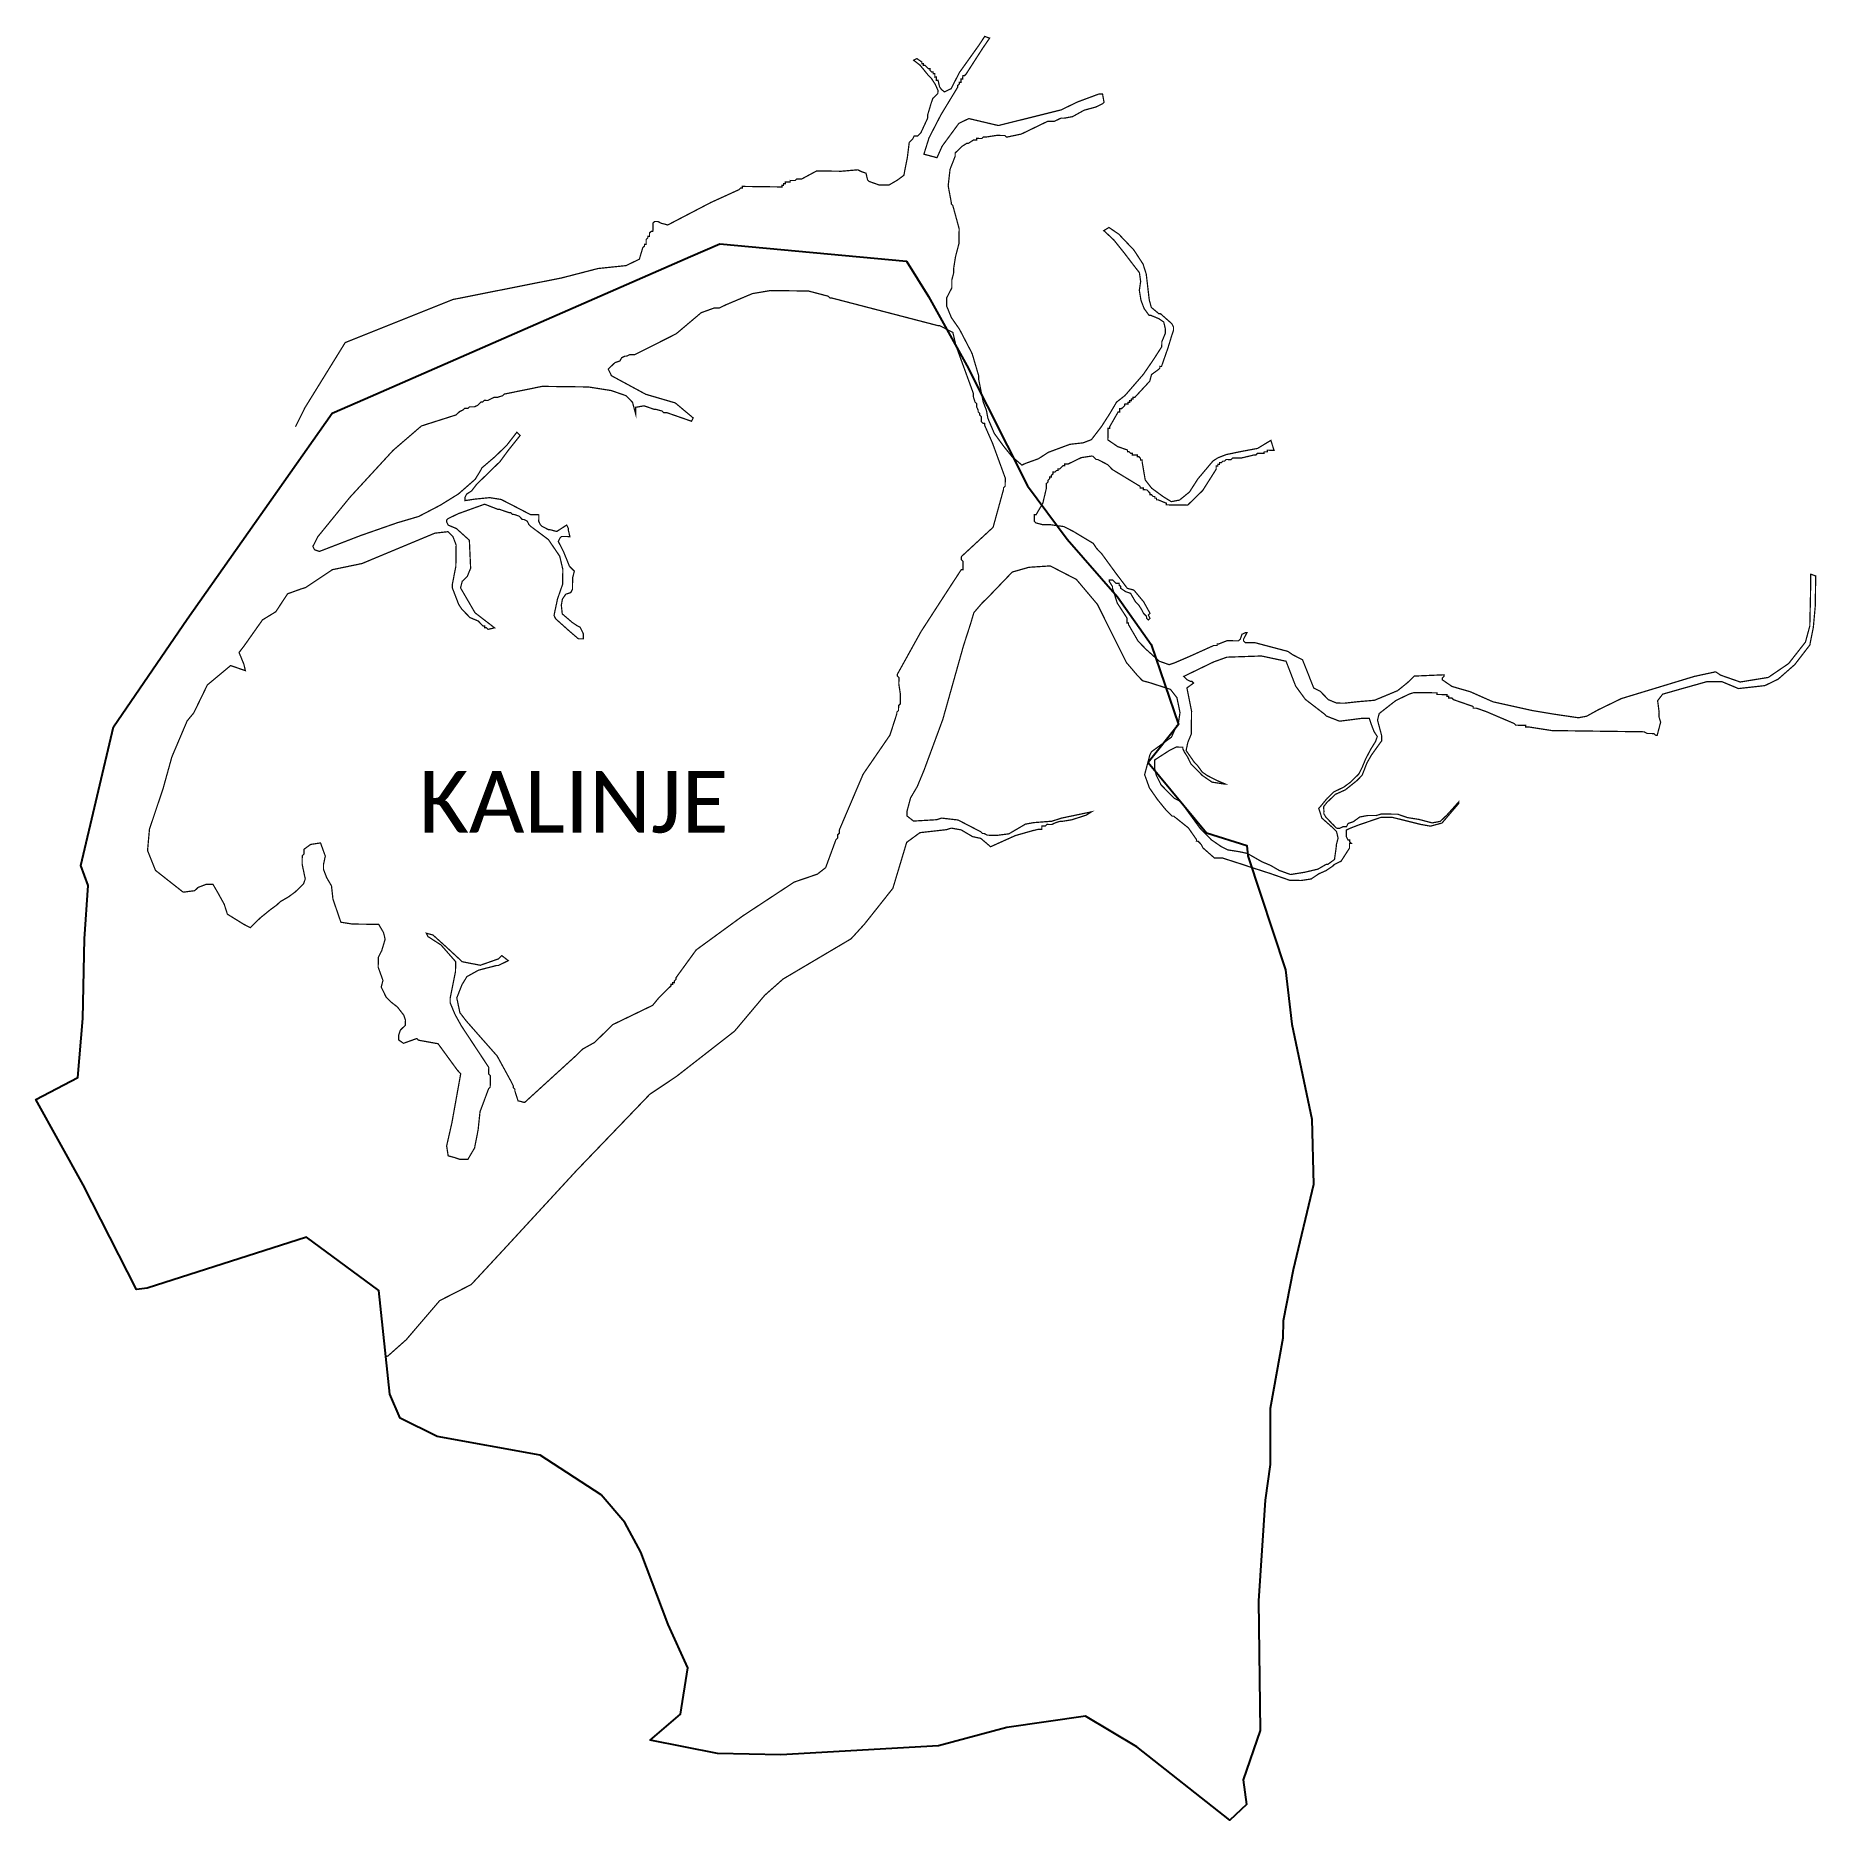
# Model space of a CAD drawing. Header units: metres. Extents: x 290275 to 294609, y 1993059 to 1997402.
import ezdxf

# ---------------------------------------------------------------- set-up
doc = ezdxf.new("R2010")
doc.units = ezdxf.units.M
for name, color, linetype in [('LOW TIDE LINE', 5, 'Continuous'), ('village', 3, 'Continuous'), ('VILLAGE NAME', 250, 'Continuous')]:
    doc.layers.add(name, color=color, linetype=linetype)
doc.styles.get("Standard").update_dxf_attribs({"font": 'calibri.ttf'})

msp = doc.modelspace()

# ---------------------------------------------------------------- linework, layer by layer
at = {"layer": 'LOW TIDE LINE', "lineweight": 18}
msp.add_lwpolyline([(291127.4, 1994186.8, 3.01, 3.01, 0), (291132.5, 1994189, 3.01, 3.01, 0), (291177, 1994228.5, 3.01, 3.01, 0), (291258.4, 1994323.6, 3.01, 3.01, 0), (291335.1, 1994362.7, 3.01, 3.01, 0), (291412.3, 1994445.8, 3.01, 3.01, 0), (291591.1, 1994639.8, 3.01, 3.01, 0), (291769.9, 1994825.9, 3.01, 3.01, 0), (291834.5, 1994869.1, 3.01, 3.01, 0), (291976.2, 1994979.5, 3.01, 3.01, 0), (292049.5, 1995066.7, 3.01, 3.01, 0), (292094.1, 1995106.2, 3.01, 3.01, 0), (292259.7, 1995204.2, 3.01, 3.01, 0), (292292.2, 1995239.8, 3.01, 3.01, 0), (292361.4, 1995327.1, 3.01, 3.01, 0), (292395, 1995438.9, 3.01, 3.01, 0), (292427.3, 1995462.5, 3.01, 3.01, 0), (292491.5, 1995469.7, 3.01, 3.01, 0), (292503.6, 1995473.5, 3.01, 3.01, 0), (292527.6, 1995469.2, 3.01, 3.01, 0), (292555.4, 1995452.8, 3.01, 3.01, 0), (292575.4, 1995448.5, 3.01, 3.01, 0), (292599.2, 1995428.2, 3.01, 3.01, 0), (292659.6, 1995455.4, 3.01, 3.01, 0), (292699.8, 1995466.9, 3.01, 3.01, 0), (292715.9, 1995470.7, 3.01, 3.01, 0), (292723.9, 1995470.6, 3.01, 3.01, 0), (292724, 1995478.6, 3.01, 3.01, 0), (292732.1, 1995478.5, 3.01, 3.01, 0), (292736.1, 1995482.5, 3.01, 3.01, 0), (292748.1, 1995482.3, 3.01, 3.01, 0), (292756.2, 1995486.2, 3.01, 3.01, 0), (292768.3, 1995490.1, 3.01, 3.01, 0), (292775.3, 1995490.3, 3.01, 3.01, 0), (292796.4, 1995493.7, 3.01, 3.01, 0), (292832, 1995505.1, 3.01, 3.01, 0), (292844.7, 1995513.1, 3.01, 3.01, 0), (292772.4, 1995498, 3.01, 3.01, 0), (292748.2, 1995490.3, 3.01, 3.01, 0), (292704.1, 1995486.9, 3.01, 3.01, 0), (292684, 1995483.2, 3.01, 3.01, 0), (292643.7, 1995459.6, 3.01, 3.01, 0), (292615.6, 1995456, 3.01, 3.01, 0), (292591.5, 1995456.3, 3.01, 3.01, 0), (292583.6, 1995460.4, 3.01, 3.01, 0), (292579.6, 1995460.5, 3.01, 3.01, 0), (292575.6, 1995464.5, 3.01, 3.01, 0), (292519.9, 1995493.3, 3.01, 3.01, 0), (292479.9, 1995497.9, 3.01, 3.01, 0), (292467.8, 1995494, 3.01, 3.01, 0), (292411.7, 1995490.7, 3.01, 3.01, 0), (292395.8, 1995503, 3.01, 3.01, 0), (292395.9, 1995515, 3.01, 3.01, 0), (292404.4, 1995546.9, 3.01, 3.01, 0), (292420.8, 1995574.8, 3.01, 3.01, 0), (292437.3, 1995614.6, 3.01, 3.01, 0), (292483, 1995738.3, 3.01, 3.01, 0), (292533.4, 1995917.9, 3.01, 3.01, 0), (292550.2, 1995969.8, 3.01, 3.01, 0), (292558.5, 1995997.8, 3.01, 3.01, 0), (292578.9, 1996021.6, 3.01, 3.01, 0), (292582.9, 1996025.5, 3.01, 3.01, 0), (292591.1, 1996033.4, 3.01, 3.01, 0), (292595.1, 1996037.4, 3.01, 3.01, 0), (292652, 1996096.7, 3.01, 3.01, 0), (292692.2, 1996108.2, 3.01, 3.01, 0), (292744.3, 1996111.6, 3.01, 3.01, 0), (292808, 1996078.7, 3.01, 3.01, 0), (292859.3, 1996017.9, 3.01, 3.01, 0), (292929.6, 1995876.7, 3.01, 3.01, 0), (292957.2, 1995844.3, 3.01, 3.01, 0), (292969.1, 1995832.1, 3.01, 3.01, 0), (292985.1, 1995827.9, 3.01, 3.01, 0), (293036.9, 1995811.2, 3.01, 3.01, 0), (293052.7, 1995790.9, 3.01, 3.01, 0), (293060.2, 1995754.8, 3.01, 3.01, 0), (293055.9, 1995726.8, 3.01, 3.01, 0), (293051.8, 1995722.8, 3.01, 3.01, 0), (293039.4, 1995694.9, 3.01, 3.01, 0), (292990.9, 1995659.5, 3.01, 3.01, 0), (292986.8, 1995651.5, 3.01, 3.01, 0), (292974.1, 1995603.6, 3.01, 3.01, 0), (292985.7, 1995571.4, 3.01, 3.01, 0), (293005.4, 1995543.1, 3.01, 3.01, 0), (293025.1, 1995518.8, 3.01, 3.01, 0), (293029, 1995514.7, 3.01, 3.01, 0), (293040.9, 1995502.5, 3.01, 3.01, 0), (293044.9, 1995502.5, 3.01, 3.01, 0), (293080.6, 1995474, 3.01, 3.01, 0), (293100.3, 1995445.7, 3.01, 3.01, 0), (293100.2, 1995441.7, 3.01, 3.01, 0), (293104.2, 1995441.6, 3.01, 3.01, 0), (293112.1, 1995433.5, 3.01, 3.01, 0), (293116, 1995425.4, 3.01, 3.01, 0), (293143.7, 1995401, 3.01, 3.01, 0), (293163.8, 1995400.7, 3.01, 3.01, 0), (293215.7, 1995384, 3.01, 3.01, 0), (293227.6, 1995379.9, 3.01, 3.01, 0), (293279.5, 1995363.2, 3.01, 3.01, 0), (293327.4, 1995346.5, 3.01, 3.01, 0), (293355.4, 1995346.1, 3.01, 3.01, 0), (293379.5, 1995349.8, 3.01, 3.01, 0), (293397.9, 1995362.3, 3.01, 3.01, 0), (293415.8, 1995370.2, 3.01, 3.01, 0), (293432, 1995381.2, 3.01, 3.01, 0), (293436, 1995385.2, 3.01, 3.01, 0), (293452.2, 1995393, 3.01, 3.01, 0), (293472.6, 1995424.8, 3.01, 3.01, 0), (293472.8, 1995436.8, 3.01, 3.01, 0), (293476.8, 1995436.7, 3.01, 3.01, 0), (293472.8, 1995440.8, 3.01, 3.01, 0), (293472.9, 1995444.8, 3.01, 3.01, 0), (293468.9, 1995444.8, 3.01, 3.01, 0), (293465, 1995452.9, 3.01, 3.01, 0), (293465.2, 1995468.9, 3.01, 3.01, 0), (293473.3, 1995472.8, 3.01, 3.01, 0), (293493.4, 1995480.6, 3.01, 3.01, 0), (293549.7, 1995499.9, 3.01, 3.01, 0), (293577.8, 1995499.5, 3.01, 3.01, 0), (293645.7, 1995482.6, 3.01, 3.01, 0), (293669.7, 1995478.3, 3.01, 3.01, 0), (293697.8, 1995485.9, 3.01, 3.01, 0), (293738.5, 1995533.5, 3.01, 3.01, 0), (293738.6, 1995537.5, 3.01, 3.01, 0), (293710.1, 1995505.8, 3.01, 3.01, 0), (293693.9, 1995490, 3.01, 3.01, 0), (293673.8, 1995486.2, 3.01, 3.01, 0), (293641.8, 1995494.7, 3.01, 3.01, 0), (293613.8, 1995499.1, 3.01, 3.01, 0), (293589.9, 1995507.4, 3.01, 3.01, 0), (293549.8, 1995507.9, 3.01, 3.01, 0), (293537.8, 1995504.1, 3.01, 3.01, 0), (293517.7, 1995504.3, 3.01, 3.01, 0), (293497.7, 1995500.6, 3.01, 3.01, 0), (293481.5, 1995488.8, 3.01, 3.01, 0), (293469.4, 1995484.9, 3.01, 3.01, 0), (293465.3, 1995477, 3.01, 3.01, 0), (293457.3, 1995477.1, 3.01, 3.01, 0), (293449.2, 1995473.2, 3.01, 3.01, 0), (293441.2, 1995473.3, 3.01, 3.01, 0), (293434.4, 1995480.4, 3.01, 3.01, 0), (293429.3, 1995485.4, 3.01, 3.01, 0), (293421.4, 1995493.6, 3.01, 3.01, 0), (293421.4, 1995493.6, 3.01, 3.01, 0), (293415.7, 1995499.3, 3.01, 3.01, 0), (293410.2, 1995508.6, 3.01, 3.01, 0), (293410.4, 1995514.7, 3.01, 3.01, 0), (293409.8, 1995525.8, 3.01, 3.01, 0), (293417, 1995535.2, 3.01, 3.01, 0), (293438.1, 1995555.6, 3.01, 3.01, 0), (293462.5, 1995566.6, 3.01, 3.01, 0), (293490.1, 1995588.6, 3.01, 3.01, 0), (293495.5, 1995594, 3.01, 3.01, 0), (293503.2, 1995601.9, 3.01, 3.01, 0), (293515.4, 1995632.6, 3.01, 3.01, 0), (293526.3, 1995651.6, 3.01, 3.01, 0), (293550.9, 1995685.9, 3.01, 3.01, 0), (293550.9, 1995698.6, 3.01, 3.01, 0), (293540.8, 1995736.5, 3.01, 3.01, 0), (293545, 1995752.4, 3.01, 3.01, 0), (293585.5, 1995784, 3.01, 3.01, 0), (293617.8, 1995799.6, 3.01, 3.01, 0), (293629.8, 1995803.4, 3.01, 3.01, 0), (293685.9, 1995802.7, 3.01, 3.01, 0), (293685.9, 1995798.7, 3.01, 3.01, 0), (293709.9, 1995798.4, 3.01, 3.01, 0), (293709.9, 1995794.4, 3.01, 3.01, 0), (293713.9, 1995794.3, 3.01, 3.01, 0), (293713.8, 1995790.3, 3.01, 3.01, 0), (293721.8, 1995790.2, 3.01, 3.01, 0), (293725.8, 1995786.1, 3.01, 3.01, 0), (293773.6, 1995769.5, 3.01, 3.01, 0), (293773.6, 1995765.5, 3.01, 3.01, 0), (293781.6, 1995765.4, 3.01, 3.01, 0), (293805.5, 1995757, 3.01, 3.01, 0), (293873.3, 1995728.1, 3.01, 3.01, 0), (293877.2, 1995724, 3.01, 3.01, 0), (293901.3, 1995723.7, 3.01, 3.01, 0), (293901.2, 1995719.7, 3.01, 3.01, 0), (293909.2, 1995719.6, 3.01, 3.01, 0), (293965.2, 1995710.9, 3.01, 3.01, 0), (294189.6, 1995707.9, 3.01, 3.01, 0), (294197.5, 1995703.8, 3.01, 3.01, 0), (294213.5, 1995703.6, 3.01, 3.01, 0), (294217.5, 1995699.6, 3.01, 3.01, 0), (294221.5, 1995699.5, 3.01, 3.01, 0), (294229.9, 1995731.4, 3.01, 3.01, 0), (294226.1, 1995743.5, 3.01, 3.01, 0), (294226.2, 1995755.5, 3.01, 3.01, 0), (294222.6, 1995783.6, 3.01, 3.01, 0), (294234.8, 1995799.5, 3.01, 3.01, 0), (294275.1, 1995811, 3.01, 3.01, 0), (294343.4, 1995830.2, 3.01, 3.01, 0), (294379.5, 1995829.7, 3.01, 3.01, 0), (294419.3, 1995813.1, 3.01, 3.01, 0), (294483.5, 1995820.3, 3.01, 3.01, 0), (294515.8, 1995835.9, 3.01, 3.01, 0), (294556.3, 1995871.5, 3.01, 3.01, 0), (294593, 1995919.1, 3.01, 3.01, 0), (294601.6, 1995963, 3.01, 3.01, 0), (294606.3, 1996015.1, 3.01, 3.01, 0), (294607.2, 1996087.2, 3.01, 3.01, 0), (294595.3, 1996091.4, 3.01, 3.01, 0), (294594.5, 1996035.3, 3.01, 3.01, 0), (294592.9, 1995965.3, 3.01, 3.01, 0), (294582.3, 1995926.2, 3.01, 3.01, 0), (294541.4, 1995874, 3.01, 3.01, 0), (294491.8, 1995840.2, 3.01, 3.01, 0), (294423.5, 1995829.1, 3.01, 3.01, 0), (294375.7, 1995845.8, 3.01, 3.01, 0), (294363.8, 1995853.9, 3.01, 3.01, 0), (294311.5, 1995842.6, 3.01, 3.01, 0), (294134.5, 1995788.8, 3.01, 3.01, 0), (294078.1, 1995761.5, 3.01, 3.01, 0), (294049.8, 1995745.8, 3.01, 3.01, 0), (294029.7, 1995742.1, 3.01, 3.01, 0), (293969.7, 1995750.9, 3.01, 3.01, 0), (293917.8, 1995759.6, 3.01, 3.01, 0), (293821.9, 1995780.9, 3.01, 3.01, 0), (293766.1, 1995805.6, 3.01, 3.01, 0), (293722.2, 1995818.2, 3.01, 3.01, 0), (293698.4, 1995834.6, 3.01, 3.01, 0), (293698.4, 1995838.6, 3.01, 3.01, 0), (293702.5, 1995842.5, 3.01, 3.01, 0), (293702.5, 1995846.6, 3.01, 3.01, 0), (293630.4, 1995843.5, 3.01, 3.01, 0), (293614.1, 1995827.7, 3.01, 3.01, 0), (293589.8, 1995808, 3.01, 3.01, 0), (293533.4, 1995784.6, 3.01, 3.01, 0), (293493.3, 1995781.2, 3.01, 3.01, 0), (293461.2, 1995777.6, 3.01, 3.01, 0), (293441.2, 1995777.8, 3.01, 3.01, 0), (293421.3, 1995786.1, 3.01, 3.01, 0), (293401.5, 1995806.4, 3.01, 3.01, 0), (293385.6, 1995814.6, 3.01, 3.01, 0), (293358.4, 1995883.1, 3.01, 3.01, 0), (293334.5, 1995895.4, 3.01, 3.01, 0), (293322.6, 1995903.6, 3.01, 3.01, 0), (293242.8, 1995924.7, 3.01, 3.01, 0), (293218.7, 1995925, 3.01, 3.01, 0), (293214.8, 1995929.1, 3.01, 3.01, 0), (293214.8, 1995933.1, 3.01, 3.01, 0), (293218.9, 1995941, 3.01, 3.01, 0), (293223, 1995949, 3.01, 3.01, 0), (293219, 1995949.1, 3.01, 3.01, 0), (293211, 1995945.2, 3.01, 3.01, 0), (293206.8, 1995933.2, 3.01, 3.01, 0), (293202.7, 1995929.2, 3.01, 3.01, 0), (293174.7, 1995929.6, 3.01, 3.01, 0), (293154.6, 1995921.8, 3.01, 3.01, 0), (293150.6, 1995921.9, 3.01, 3.01, 0), (293150.5, 1995917.9, 3.01, 3.01, 0), (293142.5, 1995918, 3.01, 3.01, 0), (293082, 1995890.7, 3.01, 3.01, 0), (293045.8, 1995875.2, 3.01, 3.01, 0), (293033.7, 1995871.3, 3.01, 3.01, 0), (293009.8, 1995879.7, 3.01, 3.01, 0), (292978.1, 1995908.1, 3.01, 3.01, 0), (292958.3, 1995928.4, 3.01, 3.01, 0), (292934.8, 1995968.8, 3.01, 3.01, 0), (292934.9, 1995972.8, 3.01, 3.01, 0), (292930.9, 1995972.9, 3.01, 3.01, 0), (292931, 1995984.9, 3.01, 3.01, 0), (292907.4, 1996021.3, 3.01, 3.01, 0), (292895.9, 1996057.5, 3.01, 3.01, 0), (292895.9, 1996061.5, 3.01, 3.01, 0), (292888.1, 1996073.6, 3.01, 3.01, 0), (292888.1, 1996077.6, 3.01, 3.01, 0), (292896.2, 1996077.5, 3.01, 3.01, 0), (292900.1, 1996073.5, 3.01, 3.01, 0), (292904.1, 1996069.4, 3.01, 3.01, 0), (292912.1, 1996069.3, 3.01, 3.01, 0), (292912, 1996065.3, 3.01, 3.01, 0), (292916, 1996061.2, 3.01, 3.01, 0), (292915.9, 1996057.2, 3.01, 3.01, 0), (292927.8, 1996049, 3.01, 3.01, 0), (292939.8, 1996044.9, 3.01, 3.01, 0), (292951.6, 1996024.7, 3.01, 3.01, 0), (292959.5, 1996016.6, 3.01, 3.01, 0), (292967.3, 1996004.4, 3.01, 3.01, 0), (292971.2, 1995996.4, 3.01, 3.01, 0), (292978.4, 1995989.1, 3.01, 3.01, 0), (292979.1, 1995984.3, 3.01, 3.01, 0), (292983, 1995980.2, 3.01, 3.01, 0), (292987.1, 1995984.2, 3.01, 3.01, 0), (292983.2, 1995992.2, 3.01, 3.01, 0), (292987.3, 1995996.2, 3.01, 3.01, 0), (292971.6, 1996024.4, 3.01, 3.01, 0), (292947.9, 1996052.8, 3.01, 3.01, 0), (292932, 1996057, 3.01, 3.01, 0), (292904.4, 1996093.4, 3.01, 3.01, 0), (292869, 1996142, 3.01, 3.01, 0), (292857.1, 1996154.2, 3.01, 3.01, 0), (292849.2, 1996166.3, 3.01, 3.01, 0), (292801.5, 1996195, 3.01, 3.01, 0), (292777.6, 1996207.3, 3.01, 3.01, 0), (292745.7, 1996211.7, 3.01, 3.01, 0), (292725.6, 1996212, 3.01, 3.01, 0), (292709.6, 1996216.2, 3.01, 3.01, 0), (292705.7, 1996220.3, 3.01, 3.01, 0), (292705.9, 1996236.3, 3.01, 3.01, 0), (292709.9, 1996236.2, 3.01, 3.01, 0), (292726.3, 1996264.1, 3.01, 3.01, 0), (292734.8, 1996300, 3.01, 3.01, 0), (292734.9, 1996312.1, 3.01, 3.01, 0), (292739, 1996316, 3.01, 3.01, 0), (292739.1, 1996320, 3.01, 3.01, 0), (292743.1, 1996324, 3.01, 3.01, 0), (292743.2, 1996328, 3.01, 3.01, 0), (292747.2, 1996327.9, 3.01, 3.01, 0), (292747.2, 1996331.9, 3.01, 3.01, 0), (292751.3, 1996335.9, 3.01, 3.01, 0), (292751.3, 1996339.9, 3.01, 3.01, 0), (292755.3, 1996339.8, 3.01, 3.01, 0), (292759.4, 1996343.8, 3.01, 3.01, 0), (292763.4, 1996343.7, 3.01, 3.01, 0), (292763.5, 1996347.8, 3.01, 3.01, 0), (292767.5, 1996347.7, 3.01, 3.01, 0), (292771.5, 1996351.7, 3.01, 3.01, 0), (292775.6, 1996355.6, 3.01, 3.01, 0), (292779.6, 1996355.6, 3.01, 3.01, 0), (292779.6, 1996359.6, 3.01, 3.01, 0), (292787.7, 1996359.5, 3.01, 3.01, 0), (292819.9, 1996375.1, 3.01, 3.01, 0), (292844, 1996378.8, 3.01, 3.01, 0), (292848, 1996378.7, 3.01, 3.01, 0), (292852, 1996374.7, 3.01, 3.01, 0), (292855.9, 1996370.6, 3.01, 3.01, 0), (292859.9, 1996370.5, 3.01, 3.01, 0), (292883.8, 1996358.2, 3.01, 3.01, 0), (292895.7, 1996346, 3.01, 3.01, 0), (292963.2, 1996305.1, 3.01, 3.01, 0), (292963.2, 1996301.1, 3.01, 3.01, 0), (292971.2, 1996301, 3.01, 3.01, 0), (292971.2, 1996296.9, 3.01, 3.01, 0), (292979.2, 1996296.8, 3.01, 3.01, 0), (292983.1, 1996292.8, 3.01, 3.01, 0), (292987.1, 1996288.7, 3.01, 3.01, 0), (292987, 1996284.7, 3.01, 3.01, 0), (292991, 1996284.7, 3.01, 3.01, 0), (292995, 1996280.6, 3.01, 3.01, 0), (292999, 1996280.6, 3.01, 3.01, 0), (292998.9, 1996276.5, 3.01, 3.01, 0), (293002.9, 1996276.5, 3.01, 3.01, 0), (293002.9, 1996272.5, 3.01, 3.01, 0), (293006.9, 1996272.4, 3.01, 3.01, 0), (293026.8, 1996264.2, 3.01, 3.01, 0), (293026.8, 1996260.2, 3.01, 3.01, 0), (293078.8, 1996259.5, 3.01, 3.01, 0), (293115.4, 1996295.1, 3.01, 3.01, 0), (293148.1, 1996346.7, 3.01, 3.01, 0), (293148.2, 1996354.7, 3.01, 3.01, 0), (293152.2, 1996354.7, 3.01, 3.01, 0), (293152.3, 1996358.7, 3.01, 3.01, 0), (293156.3, 1996358.6, 3.01, 3.01, 0), (293156.3, 1996362.7, 3.01, 3.01, 0), (293160.3, 1996362.6, 3.01, 3.01, 0), (293164.4, 1996366.6, 3.01, 3.01, 0), (293168.4, 1996366.5, 3.01, 3.01, 0), (293172.5, 1996370.5, 3.01, 3.01, 0), (293184.5, 1996370.3, 3.01, 3.01, 0), (293188.5, 1996374.3, 3.01, 3.01, 0), (293208.6, 1996374, 3.01, 3.01, 0), (293240.7, 1996381.6, 3.01, 3.01, 0), (293244.7, 1996381.5, 3.01, 3.01, 0), (293248.8, 1996385.5, 3.01, 3.01, 0), (293264.8, 1996385.3, 3.01, 3.01, 0), (293264.9, 1996389.3, 3.01, 3.01, 0), (293272.9, 1996389.2, 3.01, 3.01, 0), (293272.9, 1996393.2, 3.01, 3.01, 0), (293289, 1996393, 3.01, 3.01, 0), (293281.3, 1996417.1, 3.01, 3.01, 0), (293248.9, 1996397.5, 3.01, 3.01, 0), (293208.8, 1996390, 3.01, 3.01, 0), (293172.6, 1996382.5, 3.01, 3.01, 0), (293152.5, 1996374.7, 3.01, 3.01, 0), (293140.4, 1996366.9, 3.01, 3.01, 0), (293103.7, 1996323.3, 3.01, 3.01, 0), (293083.3, 1996291.5, 3.01, 3.01, 0), (293059, 1996271.8, 3.01, 3.01, 0), (293038.9, 1996268, 3.01, 3.01, 0), (293019, 1996280.3, 3.01, 3.01, 0), (292991.2, 1996300.7, 3.01, 3.01, 0), (292975.5, 1996320.9, 3.01, 3.01, 0), (292968, 1996365.1, 3.01, 3.01, 0), (292968.1, 1996369.1, 3.01, 3.01, 0), (292964.1, 1996369.2, 3.01, 3.01, 0), (292964.1, 1996373.2, 3.01, 3.01, 0), (292960.2, 1996377.2, 3.01, 3.01, 0), (292956.2, 1996377.3, 3.01, 3.01, 0), (292956.2, 1996381.3, 3.01, 3.01, 0), (292944.2, 1996381.5, 3.01, 3.01, 0), (292944.3, 1996385.5, 3.01, 3.01, 0), (292940.3, 1996385.5, 3.01, 3.01, 0), (292936.3, 1996389.6, 3.01, 3.01, 0), (292932.3, 1996389.6, 3.01, 3.01, 0), (292932.3, 1996393.6, 3.01, 3.01, 0), (292908.4, 1996402, 3.01, 3.01, 0), (292884.6, 1996418.3, 3.01, 3.01, 0), (292885, 1996446.4, 3.01, 3.01, 0), (292889, 1996446.3, 3.01, 3.01, 0), (292889, 1996450.3, 3.01, 3.01, 0), (292909.5, 1996486.1, 3.01, 3.01, 0), (292913.5, 1996486.1, 3.01, 3.01, 0), (292913.6, 1996494.1, 3.01, 3.01, 0), (292917.6, 1996494, 3.01, 3.01, 0), (292925.7, 1996501.9, 3.01, 3.01, 0), (292925.8, 1996505.9, 3.01, 3.01, 0), (292933.8, 1996505.8, 3.01, 3.01, 0), (292933.9, 1996509.8, 3.01, 3.01, 0), (292937.9, 1996509.8, 3.01, 3.01, 0), (292937.9, 1996513.8, 3.01, 3.01, 0), (292941.9, 1996513.7, 3.01, 3.01, 0), (292942, 1996517.7, 3.01, 3.01, 0), (292946, 1996517.7, 3.01, 3.01, 0), (292946, 1996521.7, 3.01, 3.01, 0), (292950, 1996521.6, 3.01, 3.01, 0), (292986.6, 1996561.2, 3.01, 3.01, 0), (292990.8, 1996577.2, 3.01, 3.01, 0), (293007, 1996589, 3.01, 3.01, 0), (293011.1, 1996593, 3.01, 3.01, 0), (293011.1, 1996597, 3.01, 3.01, 0), (293015.1, 1996596.9, 3.01, 3.01, 0), (293031, 1996642.4, 3.01, 3.01, 0), (293040.2, 1996672.8, 3.01, 3.01, 0), (293044.3, 1996684.7, 3.01, 3.01, 0), (293044.4, 1996692.7, 3.01, 3.01, 0), (293040.5, 1996700.8, 3.01, 3.01, 0), (293012.8, 1996725.2, 3.01, 3.01, 0), (293008.8, 1996725.3, 3.01, 3.01, 0), (292990.4, 1996740.6, 3.01, 3.01, 0), (292985.4, 1996758.6, 3.01, 3.01, 0), (292978, 1996821.8, 3.01, 3.01, 0), (292970.3, 1996846, 3.01, 3.01, 0), (292947.9, 1996880.3, 3.01, 3.01, 0), (292911.2, 1996918.9, 3.01, 3.01, 0), (292887.3, 1996935.2, 3.01, 3.01, 0), (292874.7, 1996927.5, 3.01, 3.01, 0), (292882.3, 1996920.5, 3.01, 3.01, 0), (292899.6, 1996904.3, 3.01, 3.01, 0), (292925.4, 1996872, 3.01, 3.01, 0), (292948.1, 1996842.2, 3.01, 3.01, 0), (292961.4, 1996825.2, 3.01, 3.01, 0), (292964.4, 1996803.5, 3.01, 3.01, 0), (292961.2, 1996782.4, 3.01, 3.01, 0), (292965.2, 1996757.9, 3.01, 3.01, 0), (292972.9, 1996737.8, 3.01, 3.01, 0), (292984.7, 1996721.6, 3.01, 3.01, 0), (292988.7, 1996721.5, 3.01, 3.01, 0), (293008.7, 1996713.2, 3.01, 3.01, 0), (293020.6, 1996705.1, 3.01, 3.01, 0), (293024.4, 1996689, 3.01, 3.01, 0), (293024.2, 1996677, 3.01, 3.01, 0), (293015.9, 1996657, 3.01, 3.01, 0), (293015.8, 1996645, 3.01, 3.01, 0), (292995.3, 1996613.2, 3.01, 3.01, 0), (292970.8, 1996577.5, 3.01, 3.01, 0), (292926.1, 1996526, 3.01, 3.01, 0), (292905.8, 1996510.2, 3.01, 3.01, 0), (292889.4, 1996482.4, 3.01, 3.01, 0), (292869, 1996450.6, 3.01, 3.01, 0), (292844.5, 1996418.8, 3.01, 3.01, 0), (292824.4, 1996411.1, 3.01, 3.01, 0), (292792.3, 1996407.5, 3.01, 3.01, 0), (292739.9, 1996388.1, 3.01, 3.01, 0), (292715.7, 1996372.4, 3.01, 3.01, 0), (292683.5, 1996360.8, 3.01, 3.01, 0), (292675.4, 1996356.9, 3.01, 3.01, 0), (292651.6, 1996377.3, 3.01, 3.01, 0), (292631.9, 1996401.6, 3.01, 3.01, 0), (292608.3, 1996433.9, 3.01, 3.01, 0), (292592.8, 1996470.2, 3.01, 3.01, 0), (292589, 1996490.3, 3.01, 3.01, 0), (292581.3, 1996510.4, 3.01, 3.01, 0), (292570, 1996566.7, 3.01, 3.01, 0), (292570.1, 1996574.7, 3.01, 3.01, 0), (292554.7, 1996627, 3.01, 3.01, 0), (292550.8, 1996635.1, 3.01, 3.01, 0), (292523.5, 1996687.5, 3.01, 3.01, 0), (292503.8, 1996715.8, 3.01, 3.01, 0), (292492.2, 1996744, 3.01, 3.01, 0), (292492.4, 1996764.1, 3.01, 3.01, 0), (292504.8, 1996788, 3.01, 3.01, 0), (292505, 1996808, 3.01, 3.01, 0), (292509.2, 1996824, 3.01, 3.01, 0), (292509.4, 1996836, 3.01, 3.01, 0), (292513.8, 1996864, 3.01, 3.01, 0), (292522.2, 1996895.9, 3.01, 3.01, 0), (292522.7, 1996932, 3.01, 3.01, 0), (292507.4, 1996988.3, 3.01, 3.01, 0), (292503.4, 1996992.4, 3.01, 3.01, 0), (292503.5, 1996996.4, 3.01, 3.01, 0), (292496, 1997036.5, 3.01, 3.01, 0), (292500.5, 1997076.6, 3.01, 3.01, 0), (292513, 1997108.5, 3.01, 3.01, 0), (292513.1, 1997116.5, 3.01, 3.01, 0), (292529.3, 1997132.3, 3.01, 3.01, 0), (292541.4, 1997140.1, 3.01, 3.01, 0), (292545.4, 1997140.1, 3.01, 3.01, 0), (292557.6, 1997148, 3.01, 3.01, 0), (292565.6, 1997147.8, 3.01, 3.01, 0), (292565.6, 1997151.9, 3.01, 3.01, 0), (292577.6, 1997151.7, 3.01, 3.01, 0), (292581.7, 1997155.6, 3.01, 3.01, 0), (292589.7, 1997155.5, 3.01, 3.01, 0), (292613.8, 1997159.2, 3.01, 3.01, 0), (292633.8, 1997159, 3.01, 3.01, 0), (292637.8, 1997154.9, 3.01, 3.01, 0), (292673.9, 1997162.5, 3.01, 3.01, 0), (292690.1, 1997170.3, 3.01, 3.01, 0), (292738.5, 1997193.7, 3.01, 3.01, 0), (292754.5, 1997193.5, 3.01, 3.01, 0), (292770.6, 1997201.3, 3.01, 3.01, 0), (292778.6, 1997201.2, 3.01, 3.01, 0), (292798.7, 1997204.9, 3.01, 3.01, 0), (292827, 1997220.6, 3.01, 3.01, 0), (292855.1, 1997228.2, 3.01, 3.01, 0), (292871.2, 1997236, 3.01, 3.01, 0), (292875.3, 1997240, 3.01, 3.01, 0), (292871.6, 1997260.1, 3.01, 3.01, 0), (292863.5, 1997260.2, 3.01, 3.01, 0), (292811.2, 1997240.8, 3.01, 3.01, 0), (292778.9, 1997225.2, 3.01, 3.01, 0), (292770.9, 1997221.3, 3.01, 3.01, 0), (292618.1, 1997183.2, 3.01, 3.01, 0), (292546.2, 1997200.2, 3.01, 3.01, 0), (292522, 1997188.5, 3.01, 3.01, 0), (292481.2, 1997132.9, 3.01, 3.01, 0), (292468.8, 1997105, 3.01, 3.01, 0), (292436.9, 1997113.5, 3.01, 3.01, 0), (292449.4, 1997153.4, 3.01, 3.01, 0), (292478.2, 1997209.1, 3.01, 3.01, 0), (292519.2, 1997276.7, 3.01, 3.01, 0), (292519.2, 1997280.7, 3.01, 3.01, 0), (292523.3, 1997284.7, 3.01, 3.01, 0), (292523.3, 1997288.7, 3.01, 3.01, 0), (292527.3, 1997288.6, 3.01, 3.01, 0), (292527.4, 1997296.6, 3.01, 3.01, 0), (292531.4, 1997296.6, 3.01, 3.01, 0), (292531.6, 1997304.6, 3.01, 3.01, 0), (292535.6, 1997304.5, 3.01, 3.01, 0), (292539.6, 1997308.5, 3.01, 3.01, 0), (292580.5, 1997372.1, 3.01, 3.01, 0), (292596.9, 1997395.9, 3.01, 3.01, 0), (292584.9, 1997400.1, 3.01, 3.01, 0), (292570, 1997377.5, 3.01, 3.01, 0), (292523.6, 1997312.7, 3.01, 3.01, 0), (292503.1, 1997272.9, 3.01, 3.01, 0), (292487, 1997265.1, 3.01, 3.01, 0), (292480, 1997270.6, 3.01, 3.01, 0), (292475.1, 1997277.3, 3.01, 3.01, 0), (292471.3, 1997293.4, 3.01, 3.01, 0), (292467.3, 1997293.4, 3.01, 3.01, 0), (292467.4, 1997301.4, 3.01, 3.01, 0), (292463.4, 1997301.5, 3.01, 3.01, 0), (292463.5, 1997309.5, 3.01, 3.01, 0), (292459.5, 1997309.5, 3.01, 3.01, 0), (292459.5, 1997313.5, 3.01, 3.01, 0), (292455.5, 1997313.6, 3.01, 3.01, 0), (292451.6, 1997317.7, 3.01, 3.01, 0), (292451.6, 1997321.7, 3.01, 3.01, 0), (292447.6, 1997321.7, 3.01, 3.01, 0), (292443.7, 1997325.8, 3.01, 3.01, 0), (292439.7, 1997329.8, 3.01, 3.01, 0), (292435.7, 1997329.9, 3.01, 3.01, 0), (292435.8, 1997333.9, 3.01, 3.01, 0), (292431.8, 1997333.9, 3.01, 3.01, 0), (292431.8, 1997337.9, 3.01, 3.01, 0), (292419.9, 1997346.1, 3.01, 3.01, 0), (292411.8, 1997342.2, 3.01, 3.01, 0), (292427.7, 1997330, 3.01, 3.01, 0), (292447.4, 1997305.7, 3.01, 3.01, 0), (292451.4, 1997301.6, 3.01, 3.01, 0), (292455.3, 1997297.6, 3.01, 3.01, 0), (292464.3, 1997284, 3.01, 3.01, 0), (292471, 1997269.3, 3.01, 3.01, 0), (292470.9, 1997261.3, 3.01, 3.01, 0), (292458.7, 1997249.4, 3.01, 3.01, 0), (292454.5, 1997237.5, 3.01, 3.01, 0), (292446.2, 1997209.5, 3.01, 3.01, 0), (292446.1, 1997201.5, 3.01, 3.01, 0), (292429.6, 1997165.7, 3.01, 3.01, 0), (292421.4, 1997157.7, 3.01, 3.01, 0), (292413.4, 1997157.9, 3.01, 3.01, 0), (292409.3, 1997149.9, 3.01, 3.01, 0), (292401.2, 1997142, 3.01, 3.01, 0), (292396.7, 1997106, 3.01, 3.01, 0), (292388.1, 1997062, 3.01, 3.01, 0), (292372, 1997050.2, 3.01, 3.01, 0), (292351.8, 1997038.4, 3.01, 3.01, 0), (292327.7, 1997038.7, 3.01, 3.01, 0), (292303.8, 1997047.1, 3.01, 3.01, 0), (292299.8, 1997051.1, 3.01, 3.01, 0), (292296, 1997067.2, 3.01, 3.01, 0), (292284.1, 1997071.4, 3.01, 3.01, 0), (292276.1, 1997075.5, 3.01, 3.01, 0), (292236, 1997072, 3.01, 3.01, 0), (292175.9, 1997072.8, 3.01, 3.01, 0), (292139.6, 1997053.2, 3.01, 3.01, 0), (292127.6, 1997053.4, 3.01, 3.01, 0), (292123.5, 1997049.4, 3.01, 3.01, 0), (292111.5, 1997049.6, 3.01, 3.01, 0), (292111.4, 1997045.6, 3.01, 3.01, 0), (292099.4, 1997045.7, 3.01, 3.01, 0), (292099.4, 1997041.7, 3.01, 3.01, 0), (292095.4, 1997041.8, 3.01, 3.01, 0), (292095.3, 1997037.8, 3.01, 3.01, 0), (292091.3, 1997037.8, 3.01, 3.01, 0), (292091.3, 1997033.8, 3.01, 3.01, 0), (291995.1, 1997035.1, 3.01, 3.01, 0), (291995.1, 1997031.1, 3.01, 3.01, 0), (291991, 1997031.1, 3.01, 3.01, 0), (291987, 1997027.2, 3.01, 3.01, 0), (291918.5, 1996996, 3.01, 3.01, 0), (291813.6, 1996941.3, 3.01, 3.01, 0), (291797.6, 1996945.5, 3.01, 3.01, 0), (291789.6, 1996949.6, 3.01, 3.01, 0), (291781.6, 1996949.7, 3.01, 3.01, 0), (291777.6, 1996945.8, 3.01, 3.01, 0), (291777.3, 1996925.7, 3.01, 3.01, 0), (291773.3, 1996925.8, 3.01, 3.01, 0), (291769.2, 1996921.8, 3.01, 3.01, 0), (291769.1, 1996913.8, 3.01, 3.01, 0), (291765.1, 1996913.9, 3.01, 3.01, 0), (291765.1, 1996909.8, 3.01, 3.01, 0), (291761, 1996905.9, 3.01, 3.01, 0), (291760.9, 1996893.9, 3.01, 3.01, 0), (291756.9, 1996893.9, 3.01, 3.01, 0), (291756.8, 1996889.9, 3.01, 3.01, 0), (291752.7, 1996886, 3.01, 3.01, 0), (291744.4, 1996858, 3.01, 3.01, 0), (291712.1, 1996842.4, 3.01, 3.01, 0), (291643.9, 1996835.3, 3.01, 3.01, 0), (291555.4, 1996812.4, 3.01, 3.01, 0), (291290.3, 1996759.8, 3.01, 3.01, 0), (291028.5, 1996655, 3.01, 3.01, 0), (290930.2, 1996496, 3.01, 3.01, 0), (290907.6, 1996450.2, 3.01, 3.01, 0)], format="xyseb", dxfattribs=at)
at = {"layer": 'LOW TIDE LINE', "lineweight": 0, "const_width": 3.01}
for points in [[(292204, 1996767.9), (292156.1, 1996780.5), (292063.9, 1996781.7), (292019.7, 1996774.3), (291955.3, 1996747.1), (291939.1, 1996739.3), (291927.1, 1996739.4), (291894.9, 1996727.8), (291834.1, 1996676.5), (291733.3, 1996625.7), (291721.3, 1996625.9), (291713.2, 1996622), (291709.2, 1996622), (291701.2, 1996618.1), (291697, 1996610.2), (291685, 1996606.3), (291668.7, 1996590.5), (291676.5, 1996574.4), (291760.1, 1996529.2), (291831.9, 1996508.2), (291875.5, 1996471.6), (291871.4, 1996463.6), (291811.6, 1996484.4), (291803.6, 1996484.5), (291799.6, 1996488.6), (291783.7, 1996492.8), (291779.7, 1996492.9), (291755.7, 1996501.2), (291735.6, 1996497.5), (291735.4, 1996481.4), (291727.8, 1996509.6), (291712, 1996525.8), (291676.1, 1996538.3), (291620.1, 1996547.1), (291507.9, 1996548.5), (291415.5, 1996529.7), (291411.5, 1996525.7), (291399.4, 1996521.9), (291391.4, 1996522), (291383.3, 1996518.1), (291375.2, 1996514.2), (291367.2, 1996514.3), (291363.2, 1996510.3), (291359.2, 1996510.4), (291355.1, 1996506.4), (291351, 1996502.5), (291343, 1996498.6), (291331, 1996498.7), (291326.9, 1996494.8), (291318.9, 1996494.9), (291314.8, 1996490.9), (291306.8, 1996487), (291302.7, 1996483.1), (291298.6, 1996479.1), (291214.1, 1996452.2), (291145.3, 1996393), (291039.6, 1996278.1), (290962.2, 1996183), (290949.9, 1996159.1), (290953.8, 1996151), (290965.7, 1996146.8), (291066.4, 1996185.6), (291155, 1996216.5), (291207.3, 1996231.9), (291259.7, 1996259.2), (291304.1, 1996286.7), (291344.7, 1996322.2), (291357, 1996342.1), (291361.1, 1996350.1), (291393.5, 1996377.7), (291421.9, 1996405.4), (291446.4, 1996437.1), (291454.3, 1996429), (291425.7, 1996393.3), (291405.3, 1996365.5), (291368.8, 1996329.9), (291348.5, 1996310.2), (291336.3, 1996294.3), (291324.2, 1996286.4), (291320.1, 1996278.5), (291320, 1996270.5), (291344, 1996274.1), (291380.2, 1996277.7), (291408.1, 1996273.3), (291440, 1996256.9), (291479.8, 1996236.3), (291499.8, 1996236), (291499.6, 1996220), (291503.5, 1996212), (291507.5, 1996207.9), (291523.4, 1996199.7), (291527.4, 1996199.6), (291543.4, 1996195.4), (291567.6, 1996211.1), (291571.5, 1996203), (291571.5, 1996199), (291575.3, 1996183), (291555.2, 1996183.2), (291551.2, 1996179.3), (291547.1, 1996171.3), (291560.3, 1996145.2), (291574.3, 1996110.8), (291582.2, 1996102.7), (291586.2, 1996098.7), (291582, 1996082.7), (291581.6, 1996054.6), (291577.5, 1996046.7), (291565.4, 1996042.8), (291557.2, 1996030.9), (291554.5, 1996016.3), (291556.8, 1995994.8), (291580.5, 1995974.5), (291592.5, 1995966.3), (291600.4, 1995962.2), (291608.2, 1995946.1), (291608.1, 1995934.1), (291596, 1995934.2), (291572.3, 1995954.6), (291540.6, 1995983), (291536.7, 1995991.1), (291545.2, 1996031.1), (291557.7, 1996067), (291558.2, 1996103), (291550.6, 1996135.2), (291523.1, 1996175.6), (291479.4, 1996208.3), (291475.5, 1996212.3), (291471.6, 1996220.4), (291463.6, 1996224.5), (291459.6, 1996224.5), (291451.7, 1996232.7), (291439.7, 1996236.8), (291435.7, 1996236.9), (291431.8, 1996240.9), (291427.8, 1996241), (291403.8, 1996249.3), (291399.8, 1996249.4), (291367.9, 1996261.8), (291303.5, 1996238.6), (291279.3, 1996226.9), (291275.3, 1996223), (291275.2, 1996218.9), (291279.1, 1996210.9), (291299, 1996202.6), (291330.7, 1996174.1), (291333.8, 1996106), (291325.6, 1996086), (291313.4, 1996074.2), (291309.2, 1996058.2), (291344.4, 1995997.6), (291392, 1995960.9), (291376, 1995957.1), (291372, 1995961.2), (291368, 1995961.2), (291368.1, 1995965.3), (291364, 1995965.3), (291352.2, 1995977.5), (291332.3, 1995985.8), (291312.5, 1996006.1), (291304.6, 1996018.2), (291289.1, 1996058.5), (291289.2, 1996066.5), (291297.8, 1996110.4), (291298.5, 1996162.5), (291290.8, 1996182.7), (291278.9, 1996194.9), (291246.8, 1996191.3), (291069.5, 1996117.4), (290997.2, 1996102.4), (290932.5, 1996059.1), (290920.5, 1996055.3), (290888.3, 1996043.7), (290859.6, 1996000), (290827.3, 1995980.3), (290782.4, 1995916.8), (290770.2, 1995900.9), (290781.8, 1995872.7), (290785.6, 1995856.7), (290773.7, 1995860.8), (290749.7, 1995869.1), (290693, 1995821.8), (290660.1, 1995754.1), (290643.8, 1995734.3), (290606.6, 1995646.6), (290585.6, 1995570.7), (290552.2, 1995471), (290547.5, 1995418.9), (290566.9, 1995370.6), (290634.3, 1995317.6), (290662.4, 1995321.3), (290670.5, 1995329.2), (290690.7, 1995336.9), (290706.7, 1995336.7), (290718.5, 1995316.5), (290734.1, 1995288.3), (290741.8, 1995264.1), (290781.6, 1995239.5), (290797.5, 1995231.3), (290821.8, 1995255), (290846.1, 1995274.8), (290862.3, 1995286.6), (290870.4, 1995294.5), (290890.6, 1995306.2), (290906.8, 1995318.1), (290927.1, 1995337.8), (290931.3, 1995349.8), (290923.7, 1995386), (290924, 1995406), (290928, 1995410), (290928.2, 1995422), (290944.4, 1995433.8), (290968.5, 1995437.5), (290980.1, 1995405.3), (290975.8, 1995385.3), (290975.6, 1995373.3), (290983.4, 1995353.1), (290995.2, 1995332.9), (290998.7, 1995300.8), (291018, 1995244.5), (291046, 1995240.1), (291110.1, 1995239.3), (291121.9, 1995219.1), (291125.7, 1995203), (291117.3, 1995175), (291109.1, 1995159.1), (291108.8, 1995135.1), (291120.4, 1995102.9), (291116.2, 1995086.9), (291127.9, 1995062.7), (291139.7, 1995050.5), (291155.6, 1995038.3), (291171.3, 1995018), (291175.2, 1995006), (291175, 1994993.9), (291162.9, 1994982.1), (291158.7, 1994970.1), (291158.5, 1994958.1), (291170.5, 1994949.9), (291202.7, 1994961.5), (291206.6, 1994957.5), (291254.6, 1994948.8), (291301.8, 1994884.1), (291309.7, 1994876), (291288.1, 1994756), (291275.4, 1994700.1), (291279.1, 1994676), (291295, 1994671.8), (291307, 1994667.6), (291327, 1994667.3), (291343.4, 1994695.2), (291352, 1994739.2), (291356.6, 1994783.2), (291377.4, 1994839), (291381.4, 1994843), (291381.8, 1994871), (291377.8, 1994875.1), (291378, 1994891.1), (291311.3, 1994992.2), (291295.6, 1995020.4), (291283.9, 1995048.6), (291284.1, 1995060.6), (291297, 1995124.6), (291297.3, 1995148.6), (291261.7, 1995189.2), (291230, 1995209.6), (291226, 1995217.7), (291242, 1995213.5), (291273.7, 1995185), (291313.3, 1995148.4), (291357.3, 1995139.8), (291401.5, 1995155.3), (291409.7, 1995163.2), (291425.5, 1995151), (291401.3, 1995139.3), (291397.3, 1995139.3), (291353.1, 1995127.9), (291324.8, 1995112.2), (291312.6, 1995092.3), (291300.1, 1995060.4), (291307.7, 1995024.3), (291323.4, 1995004), (291359, 1994963.5), (291398.4, 1994918.9), (291433.7, 1994854.3), (291437.6, 1994846.2), (291437.5, 1994842.2), (291441.5, 1994838.2), (291441.4, 1994834.2), (291449.1, 1994810), (291465.1, 1994805.8), (291590.8, 1994920.4), (291607, 1994936.2), (291635.3, 1994951.9), (291679.9, 1994995.4), (291776.7, 1995042.2), (291793, 1995062), (291797.1, 1995066), (291801.1, 1995069.9), (291821.4, 1995089.7), (291821.5, 1995093.7), (291825.5, 1995093.6), (291825.5, 1995097.6), (291829.5, 1995097.6), (291829.6, 1995101.6), (291833.6, 1995105.6), (291833.7, 1995109.6), (291882.7, 1995177.1), (291995.9, 1995259.7), (292121.2, 1995342.2), (292177.6, 1995361.5), (292197.8, 1995377.3), (292222.7, 1995445.1), (292226.8, 1995449.1), (292226.9, 1995457.1), (292231, 1995461), (292231.1, 1995469.1), (292288.9, 1995604.6), (292354.3, 1995699.9), (292371, 1995751.8), (292371, 1995755.8), (292375.1, 1995759.7), (292375.3, 1995771.7), (292379.3, 1995775.7), (292379.6, 1995799.7), (292375.9, 1995823.8), (292376.2, 1995839.9), (292372.2, 1995843.9), (292372.3, 1995847.9), (292429.7, 1995951.4), (292499.2, 1996058.7), (292527.8, 1996102.4), (292531.9, 1996102.3), (292532.1, 1996122.4), (292528.2, 1996126.4), (292528.3, 1996134.4), (292605.3, 1996205.6), (292630.6, 1996297.4), (292630.6, 1996301.4), (292634.7, 1996305.4), (292634.9, 1996325.4), (292604, 1996410), (292584.5, 1996454.3), (292584.6, 1996458.3), (292580.6, 1996458.4), (292576.6, 1996462.4), (292576.8, 1996474.4), (292572.8, 1996478.5), (292572.9, 1996482.5), (292568.9, 1996486.6), (292569, 1996490.6), (292565.1, 1996498.6), (292565.2, 1996506.6), (292561.2, 1996510.7), (292557.4, 1996522.8), (292557.5, 1996530.8), (292514.9, 1996647.6), (292507.4, 1996679.7), (292475.5, 1996696.2), (292471.5, 1996696.2), (292211.9, 1996763.7), (292207.9, 1996763.8)], [(293088.3, 1995758.4), (293087.6, 1995702.3), (293079.3, 1995682.4), (293075, 1995662.4), (293094.7, 1995634.1), (293102.6, 1995626), (293114.4, 1995609.8), (293126.3, 1995601.6), (293150.2, 1995589.3), (293170.1, 1995581), (293166.1, 1995581.1), (293138.1, 1995585.4), (293114.3, 1995601.8), (293106.4, 1995609.9), (293098.5, 1995618), (293086.6, 1995630.2), (293078.8, 1995646.3), (293071, 1995658.4), (293067.1, 1995666.5), (293067.1, 1995670.5), (293051.1, 1995670.7), (293035, 1995662.9), (292998.6, 1995639.4), (292998.3, 1995619.3), (293002.1, 1995603.2), (293013.9, 1995579), (293045.5, 1995546.6), (293061.4, 1995538.3), (293108.6, 1995473.6), (293124.5, 1995457.4), (293136.3, 1995445.2), (293160.1, 1995428.8), (293176.1, 1995420.6), (293204.1, 1995416.2), (293224, 1995412), (293259.8, 1995391.5), (293279.8, 1995383.2), (293301.6, 1995370.6), (293329.2, 1995360.6), (293329.2, 1995360.6), (293363.7, 1995366.1), (293395.8, 1995373.7), (293416, 1995385.4), (293420, 1995385.4), (293436.2, 1995397.2), (293440.6, 1995429.2), (293440.7, 1995433.2), (293444.9, 1995449.2), (293441.1, 1995465.2), (293433.2, 1995473.4), (293405.5, 1995497.8), (293397.8, 1995521.9), (293401.8, 1995525.9), (293418.1, 1995545.7), (293434.3, 1995561.5), (293458.5, 1995573.2), (293474.7, 1995585), (293482.8, 1995592.9), (293495, 1995604.8), (293503.2, 1995620.7), (293511.5, 1995640.7), (293523.8, 1995664.5), (293536.1, 1995684.4), (293540.3, 1995696.4), (293532.4, 1995708.5), (293524.7, 1995728.7), (293520.8, 1995740.7), (293504.8, 1995740.9), (293448.6, 1995733.7), (293416.7, 1995746.1), (293412.8, 1995750.2), (293365.2, 1995786.8), (293341.6, 1995819.2), (293318.3, 1995879.6), (293258.4, 1995892.4), (293174.2, 1995889.5), (293142, 1995877.9), (293069.4, 1995842.8), (293077.3, 1995834.7), (293085.3, 1995830.6), (293089.3, 1995830.5), (293093.2, 1995826.5), (293077, 1995814.7)]]:
    msp.add_lwpolyline(points, close=True, dxfattribs=at)
at = {"layer": 'village', "color": 3}
msp.add_polyline3d([(293384.7, 1994606.5, 0), (293335.7, 1994398.6, 0), (293311, 1994274.6, 0), (293310.5, 1994232.2, 0), (293279.8, 1994061.2, 0), (293279.9, 1993925.1, 0), (293267.5, 1993838.2, 0), (293251.5, 1993592.9, 0), (293255, 1993277.8, 0), (293213.8, 1993157.5, 0), (293222, 1993097.5, 0), (293181.3, 1993059, 0), (292955, 1993238.1, 0), (292830.5, 1993312.7, 0), (292638.7, 1993284.9, 0), (292472.4, 1993240.2, 0), (292088.4, 1993218.6, 0), (291934.5, 1993221.3, 0), (291771.1, 1993253.8, 0), (291844.8, 1993317.5, 0), (291862.2, 1993429.8, 0), (291814.6, 1993535.8, 0), (291747.9, 1993711.7, 0), (291708.7, 1993783.6, 0), (291651.1, 1993850.8, 0), (291503.3, 1993947.5, 0), (291252.1, 1993992.9, 0), (291162.2, 1994037.6, 0), (291136.9, 1994096, 0), (291110.5, 1994348.4, 0), (290934.4, 1994478.4, 0), (290546.9, 1994354.2, 0), (290520.8, 1994350.7, 0), (290390.7, 1994605.5, 0), (290275.3, 1994813, 0), (290378.2, 1994866.9, 0), (290390.2, 1995010.2, 0), (290393.9, 1995203.8, 0), (290403.3, 1995334.2, 0), (290385.2, 1995382.6, 0), (290464.3, 1995719.6, 0), (290644.2, 1995981.8, 0), (290997, 1996483, 0), (291076.9, 1996518, 0), (291868.7, 1996864.8, 0), (291940.4, 1996895.4, 0), (292394.6, 1996853.2, 0), (292447.8, 1996767, 0), (292541, 1996599, 0), (292688.8, 1996306.8, 0), (292785.4, 1996176.5, 0), (292908, 1996036.7, 0), (292990.4, 1995920.3, 0), (293056.2, 1995725.6, 0), (292982.7, 1995633.2, 0), (293125, 1995462.4, 0), (293222.6, 1995431.1, 0), (293225.6, 1995405.7, 0), (293316.8, 1995128.5, 0), (293332.3, 1994996.7, 0), (293380.9, 1994765.5, 0)], close=True, dxfattribs=at)

# ---------------------------------------------------------------- texts
at = {"layer": 'VILLAGE NAME', "insert": (291208, 1995612.6), "char_height": 150, "attachment_point": 1}
msp.add_mtext_dynamic_manual_height_columns('{\\fCalibri|b0|i0|c0|p34;KALINJE}', width=1877.914, gutter_width=1, heights=[0], dxfattribs=at)

doc.saveas('drawing.dxf')
